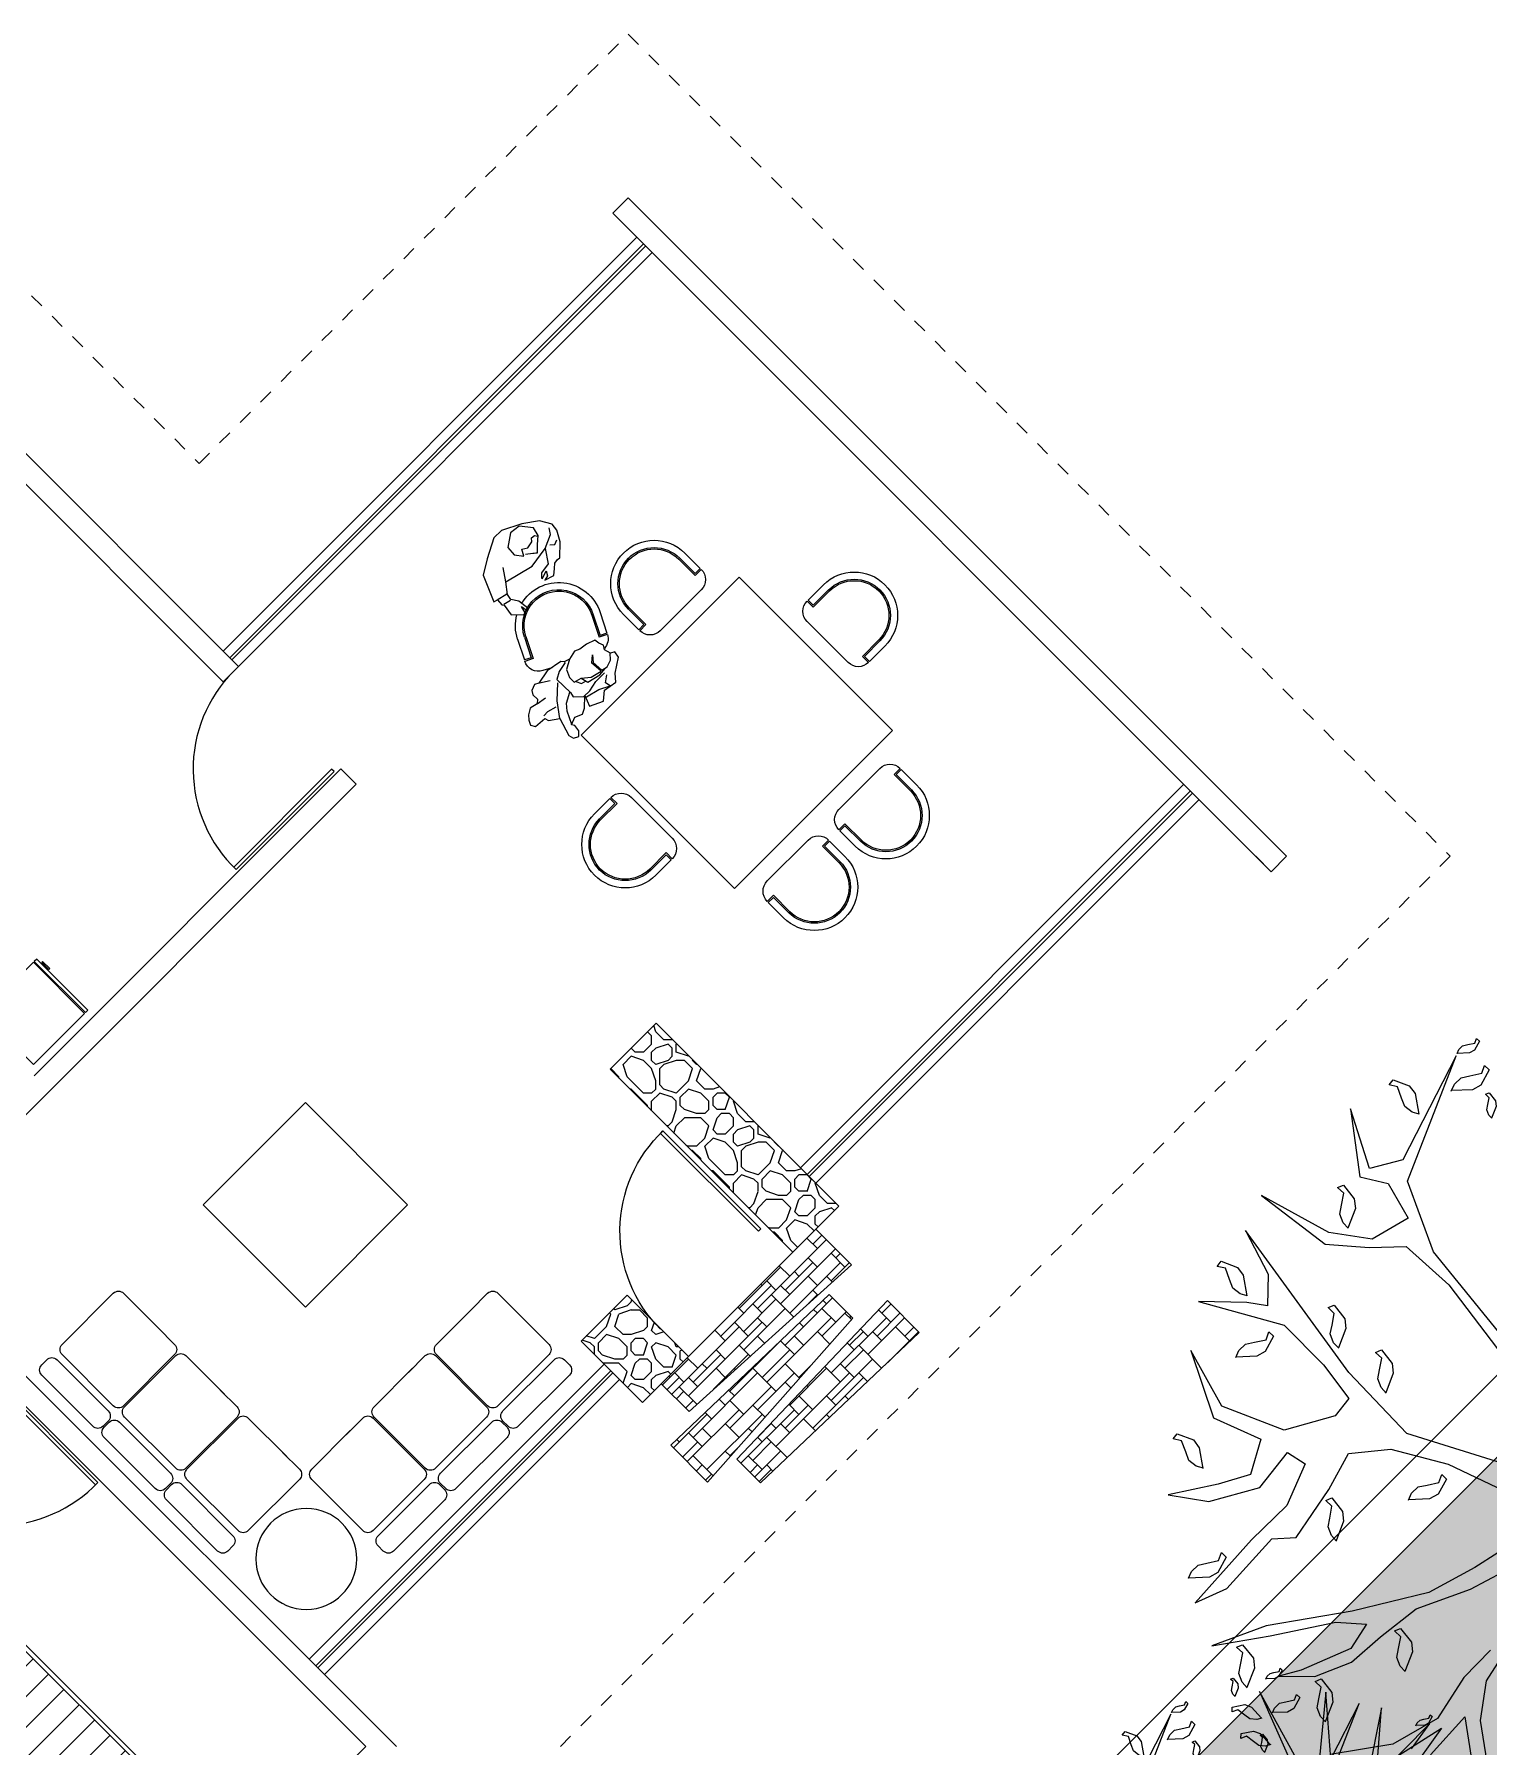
# Model space of a CAD drawing. Header units: millimetres. Extents: x 235 to 418, y 139 to 274.
# Drawn here: x 287.28 to 297.34, y 244.22 to 256.06 of the extents above; entities that cross this region are included whole.
import ezdxf

# ---------------------------------------------------------------- set-up
doc = ezdxf.new("R2010")
doc.units = ezdxf.units.MM
doc.header["$LTSCALE"] = 0.01
doc.linetypes.add('DASHED', pattern=[19.05, 12.7, -6.35])
for name, color, linetype, lineweight in [('muebles p.a.', 191, 'Continuous', 0), ('muebles p.f.', 213, 'Continuous', 0), ('muros', 3, 'Continuous', 30), ('muros bajos', 42, 'Continuous', 18), ('pasto', 153, 'Continuous', 9), ('proyecciones', 253, 'DASHED', 5), ('puertas', 2, 'Continuous', 9), ('punto delgado', 4, 'Continuous', 0)]:
    doc.layers.add(name, color=color, linetype=linetype, lineweight=lineweight)
pattern_1 = [(0, (-268.2425, -192.31425), (0, 0.9), [0.675, -0.225]), (0, (-268.2425, -192.26925), (0, 0.9), [-0.27, 0.27, -0.135, 0.225]), (0, (-268.2425, -192.22425), (0, 0.9), [-0.405, 0.495]), (0, (-268.2425, -192.17925), (0, 0.9), [0.405, -0.495]), (0, (-268.2425, -192.13425), (0, 0.9), [-0.18, 0.72]), (0, (-268.2425, -192.08925), (0, 0.9), [0.315, -0.225, 0.27, -0.09]), (0, (-267.9275, -192.04425), (0, 0.9), [0.72, -0.18]), (0, (-268.2875, -191.99925), (0, 0.9), [0.495, -0.405]), (0, (-268.4225, -191.95425), (0, 0.9), [0.405, -0.495]), (0, (-268.2425, -191.90925), (0, 0.9), [0.72, -0.18]), (0, (-268.2425, -191.86425), (0, 0.9), [-0.36, 0.225, -0.135, 0.18]), (0, (-267.7925, -191.81925), (0, 0.9), [0.54, -0.36]), (0, (-268.1525, -191.77425), (0, 0.9), [0.36, -0.18, 0.135, -0.225]), (0, (-267.9725, -191.72925), (0, 0.9), [0.36, -0.135, 0.225, -0.18]), (0, (-267.6125, -191.68425), (0, 0.9), [0.54, -0.36]), (0, (-267.9725, -191.63925), (0, 0.9), [0.36, -0.54]), (0, (-267.7925, -191.59425), (0, 0.9), [0.405, -0.495]), (0, (-267.7925, -191.54925), (0, 0.9), [-0.27, 0.63]), (0, (-268.0625, -191.50425), (0, 0.9), [0.27, -0.63]), (0, (-267.7925, -191.45925), (0, 0.9), [0.63, -0.27]), (90, (-268.2425, -191.95425), (-0.9, 6e-17), [0.135, -0.36, 0.315, -0.09]), (90, (-268.1525, -191.90925), (-0.9, 6e-17), [0.225, -0.135, 0.09, -0.45]), (90, (-268.1075, -192.08925), (-0.9, 6e-17), [0.09, -0.81]), (90, (-268.0625, -192.17925), (-0.9, 6e-17), [0.09, -0.54, 0.135, -0.135]), (90, (-268.0175, -191.99925), (-0.9, 6e-17), [0.09, -0.81]), (90, (-267.9725, -192.31425), (-0.9, 6e-17), [0.135, -0.405, 0.225, -0.135]), (90, (-267.9275, -192.13425), (-0.9, 6e-17), [0.135, -0.765]), (90, (-267.8825, -191.90925), (-0.9, 6e-17), [0.135, -0.045, 0.09, -0.63]), (90, (-267.8375, -192.26925), (-0.9, 6e-17), [0.135, -0.765]), (90, (-267.7925, -192.04425), (-0.9, 6e-17), [0.135, -0.045, 0.135, -0.09, 0.225, -0.27]), (90, (-267.7025, -192.04425), (-0.9, 6e-17), [-0.63, 0.09, -0.09, 0.09]), (90, (-267.6575, -191.90925), (-0.9, 6e-17), [0.09, -0.81]), (90, (-267.6125, -192.22425), (-0.9, 6e-17), [0.09, -0.315, 0.225, -0.27]), (90, (-267.5675, -192.08925), (-0.9, 6e-17), [0.045, -0.585, 0.135, -0.135]), (90, (-267.5225, -192.04425), (-0.9, 6e-17), [0.225, -0.225, 0.135, -0.315]), (90, (-267.4775, -191.81925), (-0.9, 6e-17), [0.135, -0.225, 0.09, -0.45]), (90, (-267.4325, -192.13425), (-0.9, 6e-17), [0.09, -0.81]), (90, (-267.3875, -192.04425), (-0.9, 6e-17), [0.09, -0.27, 0.135, -0.405])]

# ---------------------------------------------------------------- blocks, each defined once
blk = doc.blocks.new('A$C6A7764AD')
at = {"layer": 'puertas'}
blk.add_lwpolyline([(0, 0), (0.03, 0), (0.03, 1.17), (0, 1.17)], close=True, dxfattribs=at)
at = {"layer": 'punto delgado'}
blk.add_arc((0.03, 0), 1.17, 0, 91.4693, dxfattribs=at)
blk = doc.blocks.new('A$C0F0D2B7D')
at = {"layer": 'muebles p.f.'}
for points in [[(1.91, 2.687), (1.51, 2.687), (1.51, 2.187), (1.91, 2.187)], [(1.89, 2.667), (1.53, 2.667), (1.53, 2.207), (1.89, 2.207)], [(1.88, 2.121), (0.03, 2.121), (0.03, 0.571), (1.88, 0.571)], [(1.91, 0.5), (1.51, 0.5), (1.51, 0), (1.91, 0)], [(1.89, 0.48), (1.53, 0.48), (1.53, 0.02), (1.89, 0.02)]]:
    blk.add_lwpolyline(points, close=True, dxfattribs=at)
for points in [[(0.03, 2.121), (0.03, 2.151), (0, 2.151), (0, 0.541), (0.03, 0.541), (0.03, 0.571)], [(1.85, 2.121), (1.85, 2.151), (1.91, 2.151), (1.91, 0.541), (1.85, 0.541), (1.85, 0.571)], [(1.146, 2.101), (0.03, 2.101)], [(1.49, 0.571), (1.21, 2.121), (0.89, 2.021), (1.49, 0.571)], [(0.919, 1.951), (0.03, 1.951)], [(0.981, 1.801), (0.03, 1.801)], [(1.043, 1.651), (0.03, 1.651)], [(1.105, 1.501), (0.03, 1.501)], [(1.167, 1.351), (0.03, 1.351)], [(1.229, 1.201), (0.03, 1.201)], [(1.291, 1.051), (0.03, 1.051)], [(1.353, 0.901), (0.03, 0.901)], [(1.416, 0.751), (0.03, 0.751)], [(1.485, 0.601), (0.03, 0.601)]]:
    blk.add_lwpolyline(points, dxfattribs=at)
for points in [[(1.6, 1.381), (1.8, 1.381, 0.414214), (1.85, 1.431), (1.85, 2.031, 0.414214), (1.8, 2.081), (1.6, 2.081, 0.414214), (1.55, 2.031), (1.55, 1.431, 0.414214)], [(1.6, 1.311), (1.8, 1.311, -0.414214), (1.85, 1.261), (1.85, 0.661, -0.414214), (1.8, 0.611), (1.6, 0.611, -0.414214), (1.55, 0.661), (1.55, 1.261, -0.414214)]]:
    blk.add_lwpolyline(points, format="xyb", close=True, dxfattribs=at)
blk = doc.blocks.new('A$C2CF94D9C')
at = {"layer": 'punto delgado'}
h = blk.add_hatch(dxfattribs=at)
h.set_pattern_fill('AGGREGAT', color=256, scale=0.8, style=0, pattern_type=2)
h.set_pattern_definition([(0, (-268.2425, -192.31425), (0.8, 0.8), [0.08, -0.12, 0.04, -0.12, 0.04, -0.4]), (0, (-267.8425, -192.23425), (0.8, 0.8), [0.04, -0.76]), (0, (-268.0825, -192.19425), (0.8, 0.8), [0.04, -0.08, 0.04, -0.64]), (0, (-267.6825, -192.15425), (0.8, 0.8), [0.08, -0.72]), (0, (-267.6025, -192.11425), (0.8, 0.8), [0.04, -0.76]), (0, (-267.8425, -192.03425), (0.8, 0.8), [0.08, -0.72]), (0, (-268.2425, -191.99425), (0.8, 0.8), [0.04, -0.08, 0.04, -0.2, 0.12, -0.32]), (0, (-267.6825, -191.91425), (0.8, 0.8), [0.08, -0.72]), (0, (-268.1625, -191.87425), (0.8, 0.8), [0.08, -0.04, 0.04, -0.32, 0.04, -0.28]), (0, (-268.2025, -191.83425), (0.8, 0.8), [0.04, -0.76]), (0, (-267.9225, -191.79425), (0.8, 0.8), [0.04, -0.04, 0.04, -0.68]), (0, (-268.0425, -191.75425), (0.8, 0.8), [0.04, -0.76]), (0, (-267.5225, -191.71425), (0.8, 0.8), [0.04, -0.76]), (0, (-267.8825, -191.67425), (0.8, 0.8), [0.04, -0.32, 0.04, -0.4]), (0, (-267.8825, -191.63425), (0.8, 0.8), [0.08, -0.72]), (0, (-267.7225, -191.59425), (0.8, 0.8), [0.08, -0.72]), (0, (-268.2025, -191.55425), (0.8, 0.8), [0.04, -0.48, 0.08, -0.2]), (90, (-268.2425, -191.95425), (-0.8, 0.8), [0.16, -0.16, 0.08, -0.4]), (90, (-268.2025, -191.95425), (-0.8, 0.8), [0.04, -0.28, 0.08, -0.4]), (90, (-268.1625, -192.15425), (-0.8, 0.8), [0.12, -0.68]), (90, (-268.1225, -192.15425), (-0.8, 0.8), [0.08, -0.72]), (90, (-268.0825, -192.27425), (-0.8, 0.8), [0.04, -0.48, 0.04, -0.04, 0.08, -0.12]), (90, (-268.0025, -192.27425), (-0.8, 0.8), [0.04, -0.28, 0.04, -0.44]), (90, (-267.9625, -191.95425), (-0.8, 0.8), [0.08, -0.12, 0.04, -0.04, 0.08, -0.44]), (90, (-267.9225, -192.11425), (-0.8, 0.8), [0.08, -0.44, 0.04, -0.24]), (90, (-267.8825, -192.27425), (-0.8, 0.8), [0.04, -0.04, 0.08, -0.64]), (90, (-267.8025, -191.75425), (-0.8, 0.8), [0.04, -0.76]), (90, (-267.7625, -191.75425), (-0.8, 0.8), [0.08, -0.08, 0.04, -0.04, 0.08, -0.48]), (90, (-267.7225, -192.11425), (-0.8, 0.8), [0.04, -0.04, 0.04, -0.08, 0.04, -0.56]), (90, (-267.6025, -191.83425), (-0.8, 0.8), [0.16, -0.64]), (90, (-267.5625, -191.91425), (-0.8, 0.8), [0.16, -0.12, 0.08, -0.44]), (90, (-267.5225, -192.23425), (-0.8, 0.8), [0.04, -0.12, 0.08, -0.56]), (90, (-267.4825, -192.15425), (-0.8, 0.8), [0.12, -0.68]), (45, (-267.9225, -192.31425), (4e-17, 0.8), [0.056568, -1.0748028]), (45, (-267.4825, -192.27425), (4e-17, 0.8), [0.056568, -0.96166685, 0.056568, -0.056568]), (45, (-268.0025, -192.23425), (4e-17, 0.8), [0.056568, -0.452544, 0.056568, -0.56569085]), (45, (-267.8025, -192.23425), (4e-17, 0.8), [0.056568, -0.90509885, 0.056568, -0.113136]), (45, (-267.7625, -192.23425), (4e-17, 0.8), [0.113136, -0.452544, 0.113136, -0.45255485]), (45, (-267.9625, -192.15425), (4e-17, 0.8), [0.05656, -0.50912, 0.05656, -0.05656, 0.05656, -0.39601085]), (45, (-267.5625, -192.11425), (4e-17, 0.8), [0.056568, -0.056568, 0.056568, -0.96166685]), (45, (-268.1225, -192.07425), (4e-17, 0.8), [0.056568, -0.678816, 0.056568, -0.33941885]), (45, (-267.4825, -191.99425), (4e-17, 0.8), [0.05656, -0.05656, 0.05656, -0.226272, 0.05656, -0.67885885]), (45, (-267.9625, -191.87425), (4e-17, 0.8), [0.056568, -1.0748028]), (45, (-268.1625, -191.83425), (4e-17, 0.8), [0.1131368, -1.018234]), (45, (-268.2425, -191.75425), (4e-17, 0.8), [0.056568, -0.056568, 0.056568, -0.96166685]), (45, (-267.8025, -191.63425), (4e-17, 0.8), [0.056568, -1.0748028]), (45, (-267.5625, -191.55425), (4e-17, 0.8), [0.056568, -1.0748028]), (135, (-267.8825, -192.23425), (4e-17, 0.8), [0.056568, -1.0748028]), (135, (-267.8425, -192.23425), (4e-17, 0.8), [0.056568, -1.0748028]), (135, (-268.0825, -192.19425), (4e-17, 0.8), [0.056568, -0.226272, 0.113136, -0.73539485]), (135, (-268.2425, -192.19425), (4e-17, 0.8), [0.056568, -1.0748028]), (135, (-267.7225, -192.07425), (4e-17, 0.8), [0.056568, -0.4525483, 0.056568, -0.5656865]), (135, (-267.6825, -192.07425), (4e-17, 0.8), [0.05656, -0.33944, 0.05656, -0.33936, 0.05656, -0.28289085]), (135, (-268.1625, -192.03425), (4e-17, 0.8), [0.056568, -1.0748028]), (135, (-267.5225, -191.99425), (4e-17, 0.8), [0.11312, -0.28284, 0.05656, -0.05656, 0.05656, -0.56573085]), (135, (-268.0425, -191.87425), (4e-17, 0.8), [0.056568, -1.0748028]), (135, (-267.7225, -191.87425), (4e-17, 0.8), [0.1131368, -1.018234]), (135, (-267.6825, -191.87425), (4e-17, 0.8), [0.056568, -1.0748028]), (135, (-267.9225, -191.79425), (4e-17, 0.8), [0.056568, -1.0748028]), (135, (-268.1625, -191.67425), (4e-17, 0.8), [0.056568, -1.0748028]), (135, (-267.5225, -191.67425), (4e-17, 0.8), [0.056568, -1.0748028]), (26.56505, (-268.1625, -192.31425), (0.8, 3e-10), [0.08944, -1.6994144]), (26.56505, (-268.2425, -192.23425), (0.8, 3e-10), [0.08944, -1.6994144]), (26.56505, (-268.2425, -192.19425), (0.8, 3e-10), [0.08944, -1.6994144]), (26.56505, (-268.0425, -192.19425), (0.8, 3e-10), [0.08944, -1.6994144]), (26.56505, (-268.0825, -192.03425), (0.8, 3e-10), [0.08944, -1.6994144]), (26.56505, (-268.0825, -191.99425), (0.8, 3e-10), [0.08944, -1.6994144]), (26.56505, (-267.9225, -191.83425), (0.8, 3e-10), [0.08944, -1.6994144]), (26.56505, (-267.8825, -191.79425), (0.8, 3e-10), [0.08944, -1.6994144]), (26.56505, (-268.2025, -191.71425), (0.8, 3e-10), [0.08944, -1.6994144]), (26.56505, (-267.9625, -191.71425), (0.8, 3e-10), [0.08944, -1.6994144]), (63.43495, (-267.5625, -192.31425), (4e-11, 0.8), [0.08944, -1.6994144]), (63.43495, (-267.7625, -192.19425), (4e-11, 0.8), [0.08944, -1.6994144]), (63.43495, (-267.8825, -192.11425), (4e-11, 0.8), [0.08944, -1.6994144]), (63.43495, (-267.7625, -191.99425), (4e-11, 0.8), [0.08944, -1.6994144]), (63.43495, (-267.7225, -191.99425), (4e-11, 0.8), [0.08944, -1.6994144]), (63.43495, (-268.0025, -191.87425), (4e-11, 0.8), [0.08944, -1.6994144]), (63.43495, (-268.0825, -191.83425), (4e-11, 0.8), [0.08944, -1.6994144]), (63.43495, (-267.7625, -191.67425), (4e-11, 0.8), [0.08944, -1.6994144]), (63.43495, (-268.0825, -191.59425), (4e-11, 0.8), [0.08944, -1.6994144]), (116.56505, (-268.2025, -191.83425), (-3e-10, 0.8), [0.08944, -1.6994144]), (116.56505, (-267.7225, -191.83425), (-3e-10, 0.8), [0.08944, -1.6994144]), (116.56505, (-268.2425, -191.79425), (-3e-10, 0.8), [0.08944, -1.6994144]), (116.56505, (-267.6025, -191.67425), (-3e-10, 0.8), [0.08944, -1.6994144]), (116.56505, (-268.1225, -191.63425), (-3e-10, 0.8), [0.08944, -1.6994144]), (116.56505, (-267.9625, -191.59425), (-3e-10, 0.8), [0.08944, -1.6994144]), (153.43495, (-267.9225, -192.31425), (-0.8, 3e-10), [0.08944, -1.6994144]), (153.43495, (-268.0825, -192.23425), (-0.8, 3e-10), [0.08944, -1.6994144]), (153.43495, (-267.5225, -192.19425), (-0.8, 3e-10), [0.08944, -1.6994144]), (153.43495, (-267.6025, -192.11425), (-0.8, 3e-10), [0.08944, -1.6994144]), (153.43495, (-267.9225, -192.03425), (-0.8, 3e-10), [0.08944, -1.6994144]), (153.43495, (-268.1225, -191.99425), (-0.8, 3e-10), [0.08944, -1.6994144]), (153.43495, (-267.8825, -191.99425), (-0.8, 3e-10), [0.08944, -1.6994144]), (153.43495, (-268.0025, -191.91425), (-0.8, 3e-10), [0.08944, -1.6994144]), (153.43495, (-268.0025, -191.71425), (-0.8, 3e-10), [0.08944, -1.6994144]), (153.43495, (-268.2425, -191.55425), (-0.8, 3e-10), [0.08944, -1.6994144]), (153.43495, (-267.7625, -191.55425), (-0.8, 3e-10), [0.08944, -1.6994144]), (153.43495, (-267.6825, -191.55425), (-0.8, 3e-10), [0.08944, -1.6994144])])
h.paths.add_polyline_path([(5.148, 3.066), (4.698, 3.066), (4.698, 1.279), (5.148, 1.279)])
h.paths.add_polyline_path([(6.618, 1.879), (6.168, 1.879), (6.168, 1.279), (6.618, 1.279)])
h = blk.add_hatch(dxfattribs=at)
h.set_pattern_fill('CUTSTONE', color=256, scale=0.9, style=0, pattern_type=2)
h.set_pattern_definition(pattern_1)
h.paths.add_polyline_path([(6.434, 1.008), (6.434, 1.279), (4.923, 1.279), (4.923, 0.931)])
h = blk.add_hatch(dxfattribs=at)
h.set_pattern_fill('CUTSTONE', color=256, scale=0.9, style=0, pattern_type=2)
h.set_pattern_definition(pattern_1)
h.paths.add_polyline_path([(5.177, 0.894), (5.177, 0.663), (6.688, 0.572), (6.688, 0.933)])
h.paths.add_polyline_path([(4.923, 0.58), (4.923, 0.268), (6.434, 0.31), (6.434, 0.542)])
at = {"layer": 'muebles p.a.'}
for p, q in [((3.445, 5.593), (3.517, 5.45)), ((3.454, 5.597), (3.522, 5.463)), ((3.498, 5.62), (3.566, 5.486)), ((3.517, 5.45), (3.571, 5.477)), ((3.522, 5.463), (3.566, 5.486)), ((2.964, 5.347), (3.032, 5.214)), ((3.008, 5.37), (3.076, 5.236)), ((3.017, 5.375), (3.09, 5.232)), ((3.47, 5.314), (3.527, 5.343)), ((2.259, 5.224), (2.259, 5.074)), ((2.309, 5.224), (2.309, 5.074)), ((2.319, 5.224), (2.319, 5.064)), ((2.799, 5.224), (2.799, 5.064)), ((2.809, 5.224), (2.809, 5.074)), ((2.859, 5.224), (2.859, 5.074)), ((3.032, 5.214), (3.076, 5.236)), ((3.036, 5.205), (3.09, 5.232)), ((2.259, 5.074), (2.309, 5.074)), ((2.259, 5.064), (2.319, 5.064)), ((2.799, 5.064), (2.859, 5.064)), ((2.809, 5.074), (2.859, 5.074)), ((2.359, 4.964), (2.759, 4.964)), ((1.736, 4.391), (1.886, 4.391)), ((1.886, 4.341), (1.886, 4.391)), ((1.896, 4.331), (1.896, 4.391)), ((3.815, 4.331), (3.815, 4.391)), ((3.975, 4.391), (3.825, 4.391)), ((3.825, 4.341), (3.825, 4.391)), ((1.736, 4.341), (1.886, 4.341)), ((1.736, 4.331), (1.896, 4.331)), ((1.996, 3.891), (1.996, 4.291)), ((3.715, 3.891), (3.715, 4.291)), ((3.975, 4.331), (3.815, 4.331)), ((3.975, 4.341), (3.825, 4.341)), ((1.736, 3.851), (1.896, 3.851)), ((1.736, 3.841), (1.886, 3.841)), ((1.736, 3.791), (1.886, 3.791)), ((1.886, 3.791), (1.886, 3.841)), ((1.896, 3.791), (1.896, 3.851)), ((3.975, 3.851), (3.815, 3.851)), ((3.815, 3.791), (3.815, 3.851)), ((3.975, 3.841), (3.825, 3.841)), ((3.825, 3.791), (3.825, 3.841)), ((3.975, 3.791), (3.825, 3.791)), ((2.359, 3.218), (2.759, 3.218)), ((3.059, 3.218), (3.459, 3.218)), ((2.259, 3.118), (2.319, 3.118)), ((2.259, 2.958), (2.259, 3.108)), ((2.259, 3.108), (2.309, 3.108)), ((2.309, 2.958), (2.309, 3.108)), ((2.319, 2.958), (2.319, 3.118)), ((2.799, 2.958), (2.799, 3.118)), ((2.799, 3.118), (2.859, 3.118)), ((2.809, 2.958), (2.809, 3.108)), ((2.809, 3.108), (2.859, 3.108)), ((2.859, 2.958), (2.859, 3.108)), ((2.959, 3.118), (3.019, 3.118)), ((2.959, 3.108), (3.009, 3.108)), ((2.959, 2.958), (2.959, 3.108)), ((3.009, 2.958), (3.009, 3.108)), ((3.019, 2.958), (3.019, 3.118)), ((3.499, 3.118), (3.559, 3.118)), ((3.499, 2.958), (3.499, 3.118)), ((3.509, 3.108), (3.559, 3.108)), ((3.509, 2.958), (3.509, 3.108)), ((3.559, 2.958), (3.559, 3.108))]:
    blk.add_line(p, q, dxfattribs=at)
for points in [[(3.275, 5.959), (3.069, 5.905), (2.92, 5.93), (2.98, 5.84), (3.057, 5.828), (3.083, 5.802), (3.079, 5.795), (3.025, 5.815), (3.041, 5.784), (3.077, 5.775), (3.01, 5.755), (2.972, 5.784), (2.944, 5.809), (2.913, 5.816), (2.894, 5.812), (2.814, 5.889), (2.772, 5.961), (2.767, 6.014), (2.812, 6.093), (2.912, 6.163), (3.044, 6.23), (3.118, 6.232), (3.254, 6.161), (3.353, 6.102), (3.431, 5.919), (3.404, 5.91), (3.408, 5.865), (3.397, 5.851), (3.411, 5.771), (3.345, 5.708), (3.332, 5.713), (3.319, 5.762), (3.31, 5.711), (3.296, 5.723), (3.307, 5.8), (3.337, 5.846), (3.328, 5.888)], [(3.341, 5.268), (3.382, 5.282), (3.396, 5.3), (3.508, 5.321), (3.61, 5.302), (3.636, 5.316), (3.679, 5.3), (3.695, 5.275), (3.694, 5.231), (3.719, 5.209), (3.774, 5.221), (3.814, 5.197), (3.839, 5.169), (3.855, 5.137), (3.837, 5.107), (3.752, 5.1), (3.743, 5.072), (3.679, 5.025), (3.717, 4.899), (3.708, 4.863), (3.673, 4.845), (3.646, 4.872), (3.639, 4.919), (3.653, 4.937), (3.6, 4.96), (3.548, 4.937), (3.507, 4.956), (3.445, 5.016), (3.473, 4.942), (3.381, 4.897), (3.322, 4.945), (3.228, 4.93), (3.187, 4.977), (3.092, 5.04), (3.084, 5.083), (3.113, 5.098), (3.125, 5.142), (3.107, 5.17), (3.12, 5.204), (3.126, 5.238), (3.186, 5.259), (3.243, 5.268), (3.279, 5.283)], [(2.111, 4.841), (2.111, 3.341), (3.655, 3.341), (3.655, 4.841)]]:
    blk.add_lwpolyline(points, close=True, dxfattribs=at)
for points in [[(3.043, 5.997), (3.004, 5.966), (2.996, 5.961), (2.987, 5.953), (2.977, 5.945), (2.939, 5.986), (2.89, 6.027), (2.877, 6.087), (2.937, 6.166), (3.013, 6.174), (3.097, 6.115), (3.103, 6.05), (3.061, 5.995), (3.037, 6.039), (3.001, 6.017), (2.953, 6.026), (2.934, 6.048), (2.909, 6.045), (2.896, 6.025)], [(3.275, 5.959), (3.217, 6.041)], [(2.92, 5.93), (2.825, 5.972), (2.799, 6.009)], [(2.878, 5.924), (2.852, 5.901), (2.82, 5.914)], [(3.33, 5.894), (3.407, 5.91)], [(3.343, 5.845), (3.395, 5.856)], [(3.341, 5.268), (3.407, 5.234), (3.432, 5.179), (3.431, 5.134), (3.377, 5.12), (3.323, 5.075), (3.245, 5.055), (3.252, 5.14), (3.208, 5.178), (3.242, 5.138), (3.237, 5.057), (3.195, 5.046), (3.145, 5.064), (3.112, 5.101)], [(3.379, 5.274), (3.452, 5.258), (3.503, 5.233), (3.499, 5.102), (3.508, 5.066), (3.455, 5.017), (3.398, 5.015), (3.322, 5.03), (3.237, 5.03)], [(3.679, 5.025), (3.606, 5.126), (3.514, 5.211)], [(3.604, 5.299), (3.54, 5.259)], [(3.719, 5.209), (3.648, 5.196)], [(3.377, 5.12), (3.365, 5.066), (3.271, 5.044), (3.214, 5.049)], [(3.421, 5.129), (3.402, 5.092), (3.367, 5.081)], [(3.649, 4.938), (3.607, 5.025), (3.571, 5.068), (3.501, 5.106)], [(3.744, 5.117), (3.702, 5.119), (3.64, 5.1)], [(3.443, 5.001), (3.346, 4.978), (3.274, 4.94), (3.281, 4.978), (3.237, 5.01)]]:
    blk.add_lwpolyline(points, dxfattribs=at)
for centre, radius, start, end in [((3.231, 5.484), 0.3, 75.9757, 207.0063), ((3.231, 5.484), 0.25, 27.0063, 207.0063), ((3.231, 5.484), 0.24, 27.0063, 207.0063), ((3.231, 5.484), 0.3, 27.0063, 59.7799), ((2.559, 5.224), 0.3, 0, 180), ((2.559, 5.224), 0.25, 0, 180), ((2.559, 5.224), 0.24, 0, 180), ((3.482, 5.432), 0.1, 297.0063, 27.0063), ((3.125, 5.25), 0.1, 207.0063, 266.3539), ((2.359, 5.064), 0.1, 180, 270), ((2.759, 5.064), 0.1, 270, 0), ((1.736, 4.091), 0.3, 90, 270), ((1.896, 4.291), 0.1, 0, 90), ((3.815, 4.291), 0.1, 90, 180), ((3.975, 4.091), 0.3, 270, 90), ((1.736, 4.091), 0.25, 90, 270), ((1.736, 4.091), 0.24, 90, 270), ((3.975, 4.091), 0.25, 270, 90), ((3.975, 4.091), 0.24, 270, 90), ((1.896, 3.891), 0.1, 270, 0), ((3.815, 3.891), 0.1, 180, 270), ((2.359, 3.118), 0.1, 90, 180), ((2.759, 3.118), 0.1, 0, 90), ((3.059, 3.118), 0.1, 90, 180), ((3.459, 3.118), 0.1, 0, 90), ((2.559, 2.958), 0.3, 180, 360), ((2.559, 2.958), 0.25, 180, 360), ((2.559, 2.958), 0.24, 180, 360), ((3.259, 2.958), 0.3, 180, 360), ((3.259, 2.958), 0.25, 180, 360), ((3.259, 2.958), 0.24, 180, 360)]:
    blk.add_arc(centre, radius, start, end, dxfattribs=at)
at = {"layer": 'muebles p.f.', "linetype": 'ByBlock'}
for p, q in [((8.671, 4.4), (9.171, 4.4)), ((9.321, 4.4), (9.371, 4.4)), ((8.621, 4.35), (8.621, 3.973)), ((9.221, 3.85), (9.221, 4.35)), ((9.271, 3.85), (9.271, 4.35)), ((9.421, 4.35), (9.421, 3.85)), ((8.621, 4.014), (8.621, 3.85)), ((9.171, 3.8), (8.671, 3.8)), ((8.671, 3.79), (9.171, 3.79)), ((9.371, 3.8), (9.321, 3.8)), ((9.321, 3.79), (9.371, 3.79)), ((8.621, 3.74), (8.621, 3.363)), ((9.221, 3.24), (9.221, 3.74)), ((9.271, 3.24), (9.271, 3.74)), ((9.421, 3.74), (9.421, 3.24)), ((8.621, 3.404), (8.621, 3.24)), ((8.621, 3.13), (8.621, 2.753)), ((9.171, 3.19), (8.671, 3.19)), ((8.671, 3.18), (9.171, 3.18)), ((9.221, 2.63), (9.221, 3.13)), ((9.271, 2.63), (9.271, 3.13)), ((9.371, 3.19), (9.321, 3.19)), ((9.321, 3.18), (9.371, 3.18)), ((9.421, 3.13), (9.421, 2.63)), ((8.621, 2.794), (8.621, 2.63)), ((6.791, 2.02), (6.791, 2.52)), ((7.005, 2.57), (6.841, 2.57)), ((7.341, 2.57), (6.964, 2.57)), ((7.391, 2.52), (7.391, 2.02)), ((7.401, 2.02), (7.401, 2.52)), ((7.615, 2.57), (7.451, 2.57)), ((7.951, 2.57), (7.574, 2.57)), ((8.001, 2.52), (8.001, 2.02)), ((8.011, 2.02), (8.011, 2.52)), ((8.225, 2.57), (8.061, 2.57)), ((8.561, 2.57), (8.184, 2.57)), ((8.611, 2.52), (8.611, 2.02)), ((8.671, 2.58), (9.171, 2.58)), ((9.371, 2.58), (9.321, 2.58)), ((6.841, 1.97), (7.341, 1.97)), ((6.841, 1.92), (7.341, 1.92)), ((7.451, 1.97), (7.951, 1.97)), ((7.451, 1.92), (7.951, 1.92)), ((8.061, 1.97), (8.561, 1.97)), ((8.061, 1.92), (8.561, 1.92)), ((6.791, 1.82), (6.791, 1.87)), ((7.391, 1.87), (7.391, 1.82)), ((7.401, 1.82), (7.401, 1.87)), ((8.001, 1.87), (8.001, 1.82)), ((8.011, 1.82), (8.011, 1.87)), ((8.611, 1.87), (8.611, 1.82)), ((7.341, 1.77), (6.841, 1.77)), ((7.951, 1.77), (7.451, 1.77)), ((8.561, 1.77), (8.061, 1.77))]:
    blk.add_line(p, q, dxfattribs=at)
at = {"layer": 'muebles p.f.'}
for points in [[(7.443, 5.908), (7.943, 5.908), (7.943, 6.408), (7.443, 6.408)], [(7.404, 6.35), (7.412, 6.35), (7.412, 6.344), (7.404, 6.344)], [(7.404, 6.322), (7.412, 6.322), (7.412, 6.316), (7.404, 6.316)], [(6.8, 3.393), (7.8, 3.393), (7.8, 4.393), (6.8, 4.393)]]:
    blk.add_lwpolyline(points, close=True, dxfattribs=at)
at = {"layer": 'muebles p.f.', "linetype": 'ByBlock'}
blk.add_circle((9.026, 2.158), 0.349, dxfattribs=at)
for centre, start, end in [((8.671, 4.35), 90, 180), ((9.171, 4.35), 0, 90), ((9.321, 4.35), 90, 180), ((9.371, 4.35), 0, 90), ((8.671, 3.85), 180, 270), ((8.671, 3.74), 90, 180), ((9.171, 3.85), 270, 0), ((9.171, 3.85), 270, 0), ((9.171, 3.74), 0, 90), ((9.321, 3.85), 180, 270), ((9.321, 3.85), 180, 270), ((9.321, 3.74), 90, 180), ((9.371, 3.85), 270, 0), ((9.371, 3.85), 270, 0), ((9.371, 3.74), 0, 90), ((8.671, 3.24), 180, 270), ((9.171, 3.24), 270, 0), ((9.171, 3.24), 270, 0), ((9.321, 3.24), 180, 270), ((9.321, 3.24), 180, 270), ((9.371, 3.24), 270, 0), ((9.371, 3.24), 270, 0), ((8.671, 3.13), 90, 180), ((9.171, 3.13), 0, 90), ((9.321, 3.13), 90, 180), ((9.371, 3.13), 0, 90), ((8.671, 2.63), 180, 270), ((9.171, 2.63), 270, 0), ((9.171, 2.63), 270, 0), ((9.321, 2.63), 180, 270), ((9.321, 2.63), 180, 270), ((9.371, 2.63), 270, 0), ((9.371, 2.63), 270, 0), ((6.841, 2.52), 90, 180), ((7.341, 2.52), 0, 90), ((7.451, 2.52), 90, 180), ((7.951, 2.52), 0, 90), ((8.061, 2.52), 90, 180), ((8.561, 2.52), 0, 90), ((6.841, 2.02), 180, 270), ((6.841, 2.02), 180, 270), ((7.341, 2.02), 270, 0), ((7.451, 2.02), 180, 270), ((7.451, 2.02), 180, 270), ((7.951, 2.02), 270, 0), ((8.061, 2.02), 180, 270), ((8.061, 2.02), 180, 270), ((8.561, 2.02), 270, 0), ((6.841, 1.87), 90, 180), ((6.841, 1.87), 90, 180), ((7.341, 1.87), 0, 90), ((7.451, 1.87), 90, 180), ((7.451, 1.87), 90, 180), ((7.951, 1.87), 0, 90), ((8.061, 1.87), 90, 180), ((8.061, 1.87), 90, 180), ((8.561, 1.87), 0, 90), ((6.841, 1.82), 180, 270), ((6.841, 1.82), 180, 270), ((7.341, 1.82), 270, 0), ((7.451, 1.82), 180, 270), ((7.451, 1.82), 180, 270), ((7.951, 1.82), 270, 0), ((8.061, 1.82), 180, 270), ((8.061, 1.82), 180, 270), ((8.561, 1.82), 270, 0)]:
    blk.add_arc(centre, 0.05, start, end, dxfattribs=at)
at = {"layer": 'muros'}
for p, q in [((4.995, 6.851), (4.995, 9.74)), ((5.145, 6.851), (5.145, 9.74)), ((0.8, 7.236), (0.8, 0.8)), ((0.8, 7.236), (0.95, 7.236)), ((0.95, 7.236), (0.95, 0.8)), ((4.995, 6.851), (5.145, 6.851)), ((7.995, 5.85), (4.995, 5.85)), ((4.995, 5.85), (4.995, 5.7)), ((8.703, 5.7), (4.995, 5.7)), ((9.503, 4.55), (9.503, 0.8)), ((9.653, 4.55), (9.653, 0.95)), ((4.698, 3.066), (5.148, 3.066)), ((4.698, 1.279), (4.698, 3.066)), ((5.148, 1.279), (5.148, 3.066)), ((6.618, 1.879), (6.168, 1.879)), ((6.168, 1.279), (6.168, 1.879)), ((6.618, 1.279), (6.618, 1.879)), ((6.168, 1.654), (6.168, 1.504)), ((4.698, 1.279), (5.148, 1.279)), ((6.618, 1.279), (6.168, 1.279)), ((11.437, 0.95), (9.653, 0.95)), ((0.95, 0.8), (0.8, 0.8))]:
    blk.add_line(p, q, dxfattribs=at)
at = {"layer": 'muros bajos'}
for p, q in [((4.995, 7.001), (0.95, 7.001)), ((4.995, 6.851), (0.95, 6.851)), ((4.698, 1.654), (0.95, 1.654)), ((9.503, 1.654), (6.618, 1.654)), ((4.698, 1.504), (0.95, 1.504)), ((9.503, 1.504), (6.618, 1.504))]:
    blk.add_line(p, q, dxfattribs=at)
for points in [[(4.923, 1.279), (6.434, 1.279), (6.434, 1.008), (4.923, 0.931)], [(5.177, 0.894), (6.688, 0.933), (6.688, 0.572), (5.177, 0.663)], [(4.923, 0.58), (6.434, 0.542), (6.434, 0.31), (4.923, 0.268)]]:
    blk.add_lwpolyline(points, close=True, dxfattribs=at)
at = {"layer": 'proyecciones', "ltscale": 0.01}
blk.add_lwpolyline([(4.995, 10.475), (4.195, 10.475), (4.195, 8.036), (0, 8.036), (0, 0), (13.753, 0), (13.753, 10.475), (9.653, 10.475)], dxfattribs=at)
at = {"layer": 'puertas'}
for points in [[(7.412, 6.408), (7.436, 6.408), (7.436, 5.908), (7.412, 5.908)], [(7.395, 6.367), (7.404, 6.367), (7.404, 6.298), (7.395, 6.298)]]:
    blk.add_lwpolyline(points, close=True, dxfattribs=at)
at = {"layer": 'punto delgado'}
for p, q in [((0.95, 6.936), (4.995, 6.936)), ((0.95, 6.916), (4.995, 6.916)), ((0.95, 1.589), (4.698, 1.589)), ((0.95, 1.569), (4.698, 1.569)), ((6.618, 1.589), (9.503, 1.589)), ((6.618, 1.569), (9.503, 1.569)), ((0.95, 0.8), (0.95, 0.95))]:
    blk.add_line(p, q, dxfattribs=at)
at = {"layer": 'puertas'}
blk.add_blockref('A$C0F0D2B7D', (10.819, 1.204), dxfattribs=at)
at = {"layer": 'punto delgado', "xscale": -0.8183273411744096, "yscale": 0.8183273411744096, "zscale": 0.8183273411744201}
for p, rotation in [((5.042, 5.87), 270), ((9.671, 4.508), 180)]:
    blk.add_blockref('A$C6A7764AD', p, dxfattribs=dict(at, rotation=rotation))
at = {"layer": 'punto delgado', "xscale": 0.8183273411744096, "yscale": 0.8183273411744096, "zscale": 0.8183273411744201}
blk.add_blockref('A$C6A7764AD', (5.19, 1.549), dxfattribs=at)
blk = doc.blocks.new('A$C795151E7')
at = {"layer": 'puertas'}
for points in [[(3.036, 5.394), (3.088, 5.184), (3.042, 5.71), (3.385, 5.369), (3.085, 5.748)], [(3.113, 6.203), (3.509, 5.466), (3.344, 5.863), (3.718, 5.59), (3.401, 5.919)], [(3.447, 6.054), (4.018, 5.937), (3.44, 6.109)], [(3.976, 7.1), (4.297, 6.506), (4.072, 7.048)], [(4.193, 6.837), (4.224, 6.857), (4.27, 6.867), (4.313, 6.851), (4.369, 6.83), (4.403, 6.856), (4.41, 6.824), (4.334, 6.782), (4.285, 6.785), (4.194, 6.838)], [(4.177, 6.639), (4.193, 6.604), (4.196, 6.558), (4.175, 6.518), (4.147, 6.465), (4.168, 6.428), (4.135, 6.425), (4.104, 6.506), (4.113, 6.554), (4.178, 6.637)], [(3.942, 6.573), (3.964, 6.573), (3.99, 6.564), (4.007, 6.543), (4.029, 6.516), (4.054, 6.519), (4.048, 6.5), (3.996, 6.502), (3.973, 6.518), (3.943, 6.573)], [(4.302, 6.495), (4.311, 6.475), (4.313, 6.447), (4.301, 6.424), (4.284, 6.392), (4.296, 6.371), (4.277, 6.369), (4.259, 6.417), (4.264, 6.445), (4.302, 6.494)], [(4.695, 3.071), (5.552, 3.052), (6.042, 2.873), (6.484, 2.055), (6.174, 2.802), (6.278, 3.015), (6.678, 2.847), (6.278, 3.104), (6.116, 2.983), (5.843, 3.035), (5.894, 3.319), (6.123, 3.516), (6.619, 3.705), (6.08, 3.588), (5.865, 3.371), (5.703, 3.172), (5.31, 3.119), (4.55, 3.162)], [(4.07, 3.598), (4.715, 4.006), (5.298, 4.039), (6.509, 3.946), (6.177, 4.023), (6.014, 4.168), (6.123, 4.26), (6.345, 4.512), (5.836, 4.167), (5.452, 4.137), (5.161, 4.154), (5.13, 4.305), (5.285, 4.637), (5.689, 4.857), (6.122, 4.771), (5.665, 4.954), (5.341, 4.8), (5.201, 5.014), (5.295, 5.227), (5.464, 5.538), (5.245, 5.353), (5.09, 5.022), (5.152, 4.719), (5.013, 4.678), (4.876, 4.96), (4.852, 5.301), (4.775, 5.879), (4.706, 5.648), (4.767, 5.19), (4.664, 5.054), (4.77, 4.668), (4.872, 4.404), (4.705, 4.16), (4.37, 3.926), (3.983, 3.753)], [(3.656, 3.875), (3.706, 4.248), (3.78, 4.603), (4.026, 5.091), (4.334, 5.609), (4.473, 5.983), (4.264, 5.633), (4.041, 5.226), (3.895, 5.073), (3.836, 5.265), (3.944, 5.624), (4.013, 5.766), (3.85, 5.578), (3.762, 5.322), (3.764, 5.056), (3.751, 4.743), (3.612, 4.369), (3.557, 4.118)], [(3.201, 4.536), (3.177, 4.8), (3.079, 5.12), (3.143, 5.472), (3.37, 5.847)], [(3.067, 5.54), (3.009, 5.144), (2.911, 5.541)], [(2.919, 5.32), (2.965, 4.971), (2.724, 5.117)], [(2.427, 5.177), (2.875, 4.904), (3.058, 4.695), (3.099, 4.556)], [(3.674, 6.184), (3.697, 6.185), (3.723, 6.176), (3.74, 6.155), (3.762, 6.128), (3.787, 6.13), (3.781, 6.112), (3.729, 6.114), (3.705, 6.13), (3.676, 6.185)], [(3.689, 6.116), (3.704, 6.151), (3.738, 6.183), (3.782, 6.193), (3.841, 6.206), (3.855, 6.246), (3.879, 6.223), (3.837, 6.147), (3.794, 6.123), (3.69, 6.119)], [(3.868, 6.044), (3.883, 6.078), (3.917, 6.111), (3.961, 6.121), (4.02, 6.134), (4.034, 6.173), (4.058, 6.151), (4.016, 6.074), (3.973, 6.05), (3.869, 6.046)], [(4.101, 6.089), (4.124, 6.09), (4.15, 6.081), (4.166, 6.06), (4.189, 6.032), (4.213, 6.035), (4.208, 6.017), (4.156, 6.019), (4.132, 6.035), (4.103, 6.089)], [(3.848, 5.966), (3.864, 5.932), (3.867, 5.885), (3.846, 5.845), (3.818, 5.792), (3.838, 5.756), (3.806, 5.752), (3.775, 5.834), (3.784, 5.882), (3.849, 5.964)], [(4.093, 5.986), (4.145, 5.988), (4.206, 5.966), (4.245, 5.918), (4.297, 5.853), (4.354, 5.86), (4.341, 5.817), (4.221, 5.821), (4.165, 5.86), (4.096, 5.986)], [(4.055, 5.848), (4.064, 5.828), (4.066, 5.8), (4.054, 5.776), (4.037, 5.745), (4.049, 5.723), (4.03, 5.722), (4.012, 5.77), (4.017, 5.798), (4.056, 5.847)], [(4.933, 5.805), (4.955, 5.758), (4.959, 5.694), (4.93, 5.639), (4.891, 5.566), (4.92, 5.515), (4.875, 5.511), (4.832, 5.623), (4.845, 5.689), (4.934, 5.803)], [(3.562, 5.726), (3.614, 5.728), (3.674, 5.707), (3.714, 5.658), (3.765, 5.594), (3.823, 5.6), (3.809, 5.557), (3.69, 5.562), (3.634, 5.6), (3.565, 5.727)], [(3.137, 5.268), (3.147, 5.248), (3.149, 5.22), (3.136, 5.197), (3.119, 5.165), (3.132, 5.144), (3.113, 5.142), (3.094, 5.19), (3.1, 5.218), (3.138, 5.267)], [(5.445, 5.233), (5.488, 5.262), (5.551, 5.275), (5.61, 5.253), (5.687, 5.225), (5.734, 5.26), (5.744, 5.216), (5.639, 5.159), (5.571, 5.163), (5.447, 5.236)], [(3.47, 5.081), (3.522, 5.083), (3.583, 5.062), (3.622, 5.013), (3.674, 4.949), (3.732, 4.955), (3.718, 4.912), (3.598, 4.917), (3.542, 4.955), (3.473, 5.082)], [(4.465, 4.859), (4.517, 4.861), (4.578, 4.839), (4.617, 4.791), (4.669, 4.726), (4.727, 4.733), (4.713, 4.69), (4.593, 4.694), (4.538, 4.733), (4.468, 4.859)], [(5.883, 4.566), (5.905, 4.519), (5.91, 4.455), (5.88, 4.4), (5.841, 4.327), (5.87, 4.276), (5.825, 4.272), (5.782, 4.384), (5.796, 4.45), (5.885, 4.564)], [(4.357, 4.296), (4.38, 4.249), (4.384, 4.185), (4.354, 4.13), (4.316, 4.057), (4.344, 4.006), (4.299, 4.002), (4.257, 4.114), (4.27, 4.18), (4.359, 4.294)], [(6.156, 4.229), (6.199, 4.258), (6.262, 4.271), (6.321, 4.249), (6.399, 4.221), (6.445, 4.256), (6.455, 4.212), (6.35, 4.154), (6.283, 4.158), (6.158, 4.231)], [(5.022, 3.934), (5.074, 3.936), (5.134, 3.914), (5.174, 3.866), (5.225, 3.801), (5.283, 3.808), (5.27, 3.765), (5.15, 3.769), (5.094, 3.808), (5.025, 3.934)], [(5.47, 3.983), (5.522, 3.985), (5.583, 3.963), (5.622, 3.914), (5.674, 3.85), (5.732, 3.857), (5.718, 3.813), (5.598, 3.818), (5.542, 3.856), (5.473, 3.983)], [(6.059, 3.395), (6.111, 3.397), (6.172, 3.376), (6.211, 3.327), (6.263, 3.262), (6.321, 3.269), (6.307, 3.226), (6.187, 3.231), (6.131, 3.269), (6.062, 3.396)], [(6.341, 2.511), (6.384, 2.539), (6.447, 2.552), (6.506, 2.531), (6.584, 2.502), (6.63, 2.538), (6.64, 2.494), (6.535, 2.436), (6.468, 2.44), (6.343, 2.513)], [(5.995, 2.147), (6.025, 2.148), (6.061, 2.135), (6.085, 2.107), (6.115, 2.069), (6.149, 2.072), (6.141, 2.047), (6.07, 2.05), (6.037, 2.072), (5.997, 2.147)], [(6.319, 2.238), (6.341, 2.191), (6.345, 2.127), (6.316, 2.071), (6.277, 1.998), (6.306, 1.948), (6.261, 1.943), (6.218, 2.055), (6.231, 2.122), (6.321, 2.235)], [(6.491, 2.04), (6.504, 2.012), (6.507, 1.975), (6.489, 1.942), (6.466, 1.899), (6.483, 1.869), (6.457, 1.866), (6.431, 1.932), (6.439, 1.972), (6.492, 2.039)]]:
    blk.add_lwpolyline(points, dxfattribs=at)

msp = doc.modelspace()

# ---------------------------------------------------------------- hatches: boundary and pattern name
at = {"layer": 'pasto'}
h = msp.add_hatch(dxfattribs=at)
h.set_pattern_fill('AR-SAND', color=256, scale=0.006, style=0)
h.set_pattern_definition([(37.5, (161.21188, 40.67162), (-0.00960019, 0.29364794), [0, -0.231648, 0, -0.25908, 0, -0.24765]), (7.5, (161.21188, 40.6716), (0.269714, 0.43009506), [0, -0.124968, 0, -0.208788, 0, -0.08001]), (327.5, (161.02442, 40.67162), (0.47459542, 0.0008623), [0, -0.0762, 0, -0.27432, 0, -0.35814]), (317.5, (161.02442, 40.6716), (0.4581339, 0.1337576), [0, -0.0381, 0, -0.179832, 0, -0.20574])])
h.paths.add_polyline_path([(292.505, 236.702, -0.198912), (292.974, 237.833), (300.724, 245.583, 0.414214), (300.724, 246.715), (299.872, 247.567, 0.414214), (298.74, 247.567), (282.762, 231.589, 0.414214), (282.762, 230.457), (285.288, 227.932), (289.202, 231.845), (289.556, 232.199), (292.505, 232.199)])

# ---------------------------------------------------------------- linework, layer by layer
at = {"layer": 'muros bajos'}
for p, q in [((298.457, 247.85), (282.479, 231.872)), ((298.74, 247.567), (282.762, 231.589))]:
    msp.add_line(p, q, dxfattribs=at)

# ---------------------------------------------------------------- block references
at = {"layer": 'pasto', "xscale": -1, "rotation": 45}
msp.add_blockref('A$C2CF94D9C', (297.072, 250.375), dxfattribs=at)
at = {"layer": 'puertas', "rotation": 130.4058013268161}
msp.add_blockref('A$C795151E7', (302.88, 245.391), dxfattribs=at)

doc.saveas('drawing.dxf')
